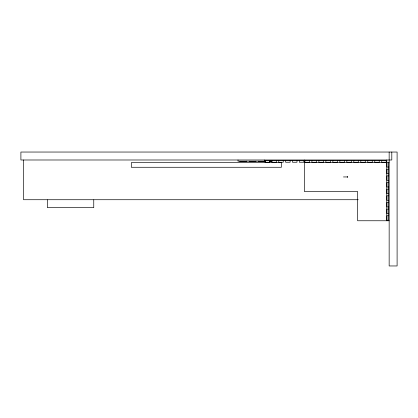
<?xml version="1.0" encoding="UTF-8"?>
<svg xmlns="http://www.w3.org/2000/svg" width="418" height="418" viewBox="0 0 418 418"><rect width="100%" height="100%" fill="white"/><g stroke="black" fill="none" stroke-linecap="round" stroke-linejoin="round"><path stroke-width="0.63" d="M347.295 177.342L347.692 176.945L347.295 176.548M386.77 160.648L264.505 160.648L264.505 159.989M265.299 161.181L238.009 161.181L238.009 159.989M269.286 161.181L272.061 161.181M265.299 161.578L258.674 161.578L258.674 161.181M269.286 161.578L271.69 161.578M389.153 162.241L388.489 162.241L388.489 220.761M304.377 162.372L386.77 162.372M388.489 162.565L386.901 162.565L386.901 167.069L388.489 167.069M388.489 169.212L386.901 169.212L386.901 173.716L388.489 173.716M388.489 175.858L386.901 175.858L386.901 180.362L388.489 180.362M343.45 176.945L347.692 176.945M388.489 182.504L386.901 182.504L386.901 187.008L388.489 187.008M388.489 189.15L386.901 189.15L386.901 193.654L388.489 193.654M388.489 195.791L386.901 195.791L386.901 200.295L388.489 200.295M358.268 199.726L23.549 199.726L23.549 159.989M388.489 202.437L386.901 202.437L386.901 206.941L388.489 206.941M388.489 209.084L386.901 209.084L386.901 213.588L388.489 213.588M388.489 215.73L386.901 215.73L386.901 220.234L388.489 220.234M389.153 220.761L357.625 220.761L357.625 191.517L304.377 191.517L304.377 159.989M391.802 152.042L391.802 159.989L20.9 159.989L20.9 152.042L397.1 152.042L397.1 265.958L389.153 265.958L389.153 152.042M386.77 159.989L386.77 220.761M386.237 160.648L386.237 162.241L381.733 162.241L381.733 160.648M379.251 160.648L379.251 162.241L374.747 162.241L374.747 160.648M372.271 160.648L372.271 162.241L367.767 162.241L367.767 160.648M365.285 160.648L365.285 162.241L360.781 162.241L360.781 160.648M358.299 160.648L358.299 162.241L353.795 162.241L353.795 160.648M351.313 160.648L351.313 162.241L346.809 162.241L346.809 160.648M344.333 160.648L344.333 162.241L339.829 162.241L339.829 160.648M337.347 160.648L337.347 162.241L332.843 162.241L332.843 160.648M330.361 160.648L330.361 162.241L325.857 162.241L325.857 160.648M323.375 160.648L323.375 162.241L318.871 162.241L318.871 160.648M316.395 160.648L316.395 162.241L311.891 162.241L311.891 160.648M309.409 160.648L309.409 162.241L304.905 162.241L304.905 160.648M303.844 160.648L303.844 162.241L299.34 162.241L299.34 160.648M296.984 160.648L296.984 162.241L292.48 162.241L292.48 160.648M290.123 160.648L290.123 162.241L285.619 162.241L285.619 160.648M283.258 160.648L283.258 162.241L278.754 162.241L278.754 160.648M276.397 160.648L276.397 162.241L271.893 162.241L271.893 160.648M269.537 160.648L269.537 162.241L265.033 162.241L265.033 160.648M255.894 161.181L255.894 161.578L249.269 161.578L249.269 161.181M246.489 161.181L246.489 161.578L239.864 161.578L239.864 161.181M93.757 199.841L93.757 207.673L47.391 207.673L47.391 199.841M281.392 162.639L131.309 162.639L131.309 167.273L281.392 167.273L281.392 162.639"/></g></svg>
